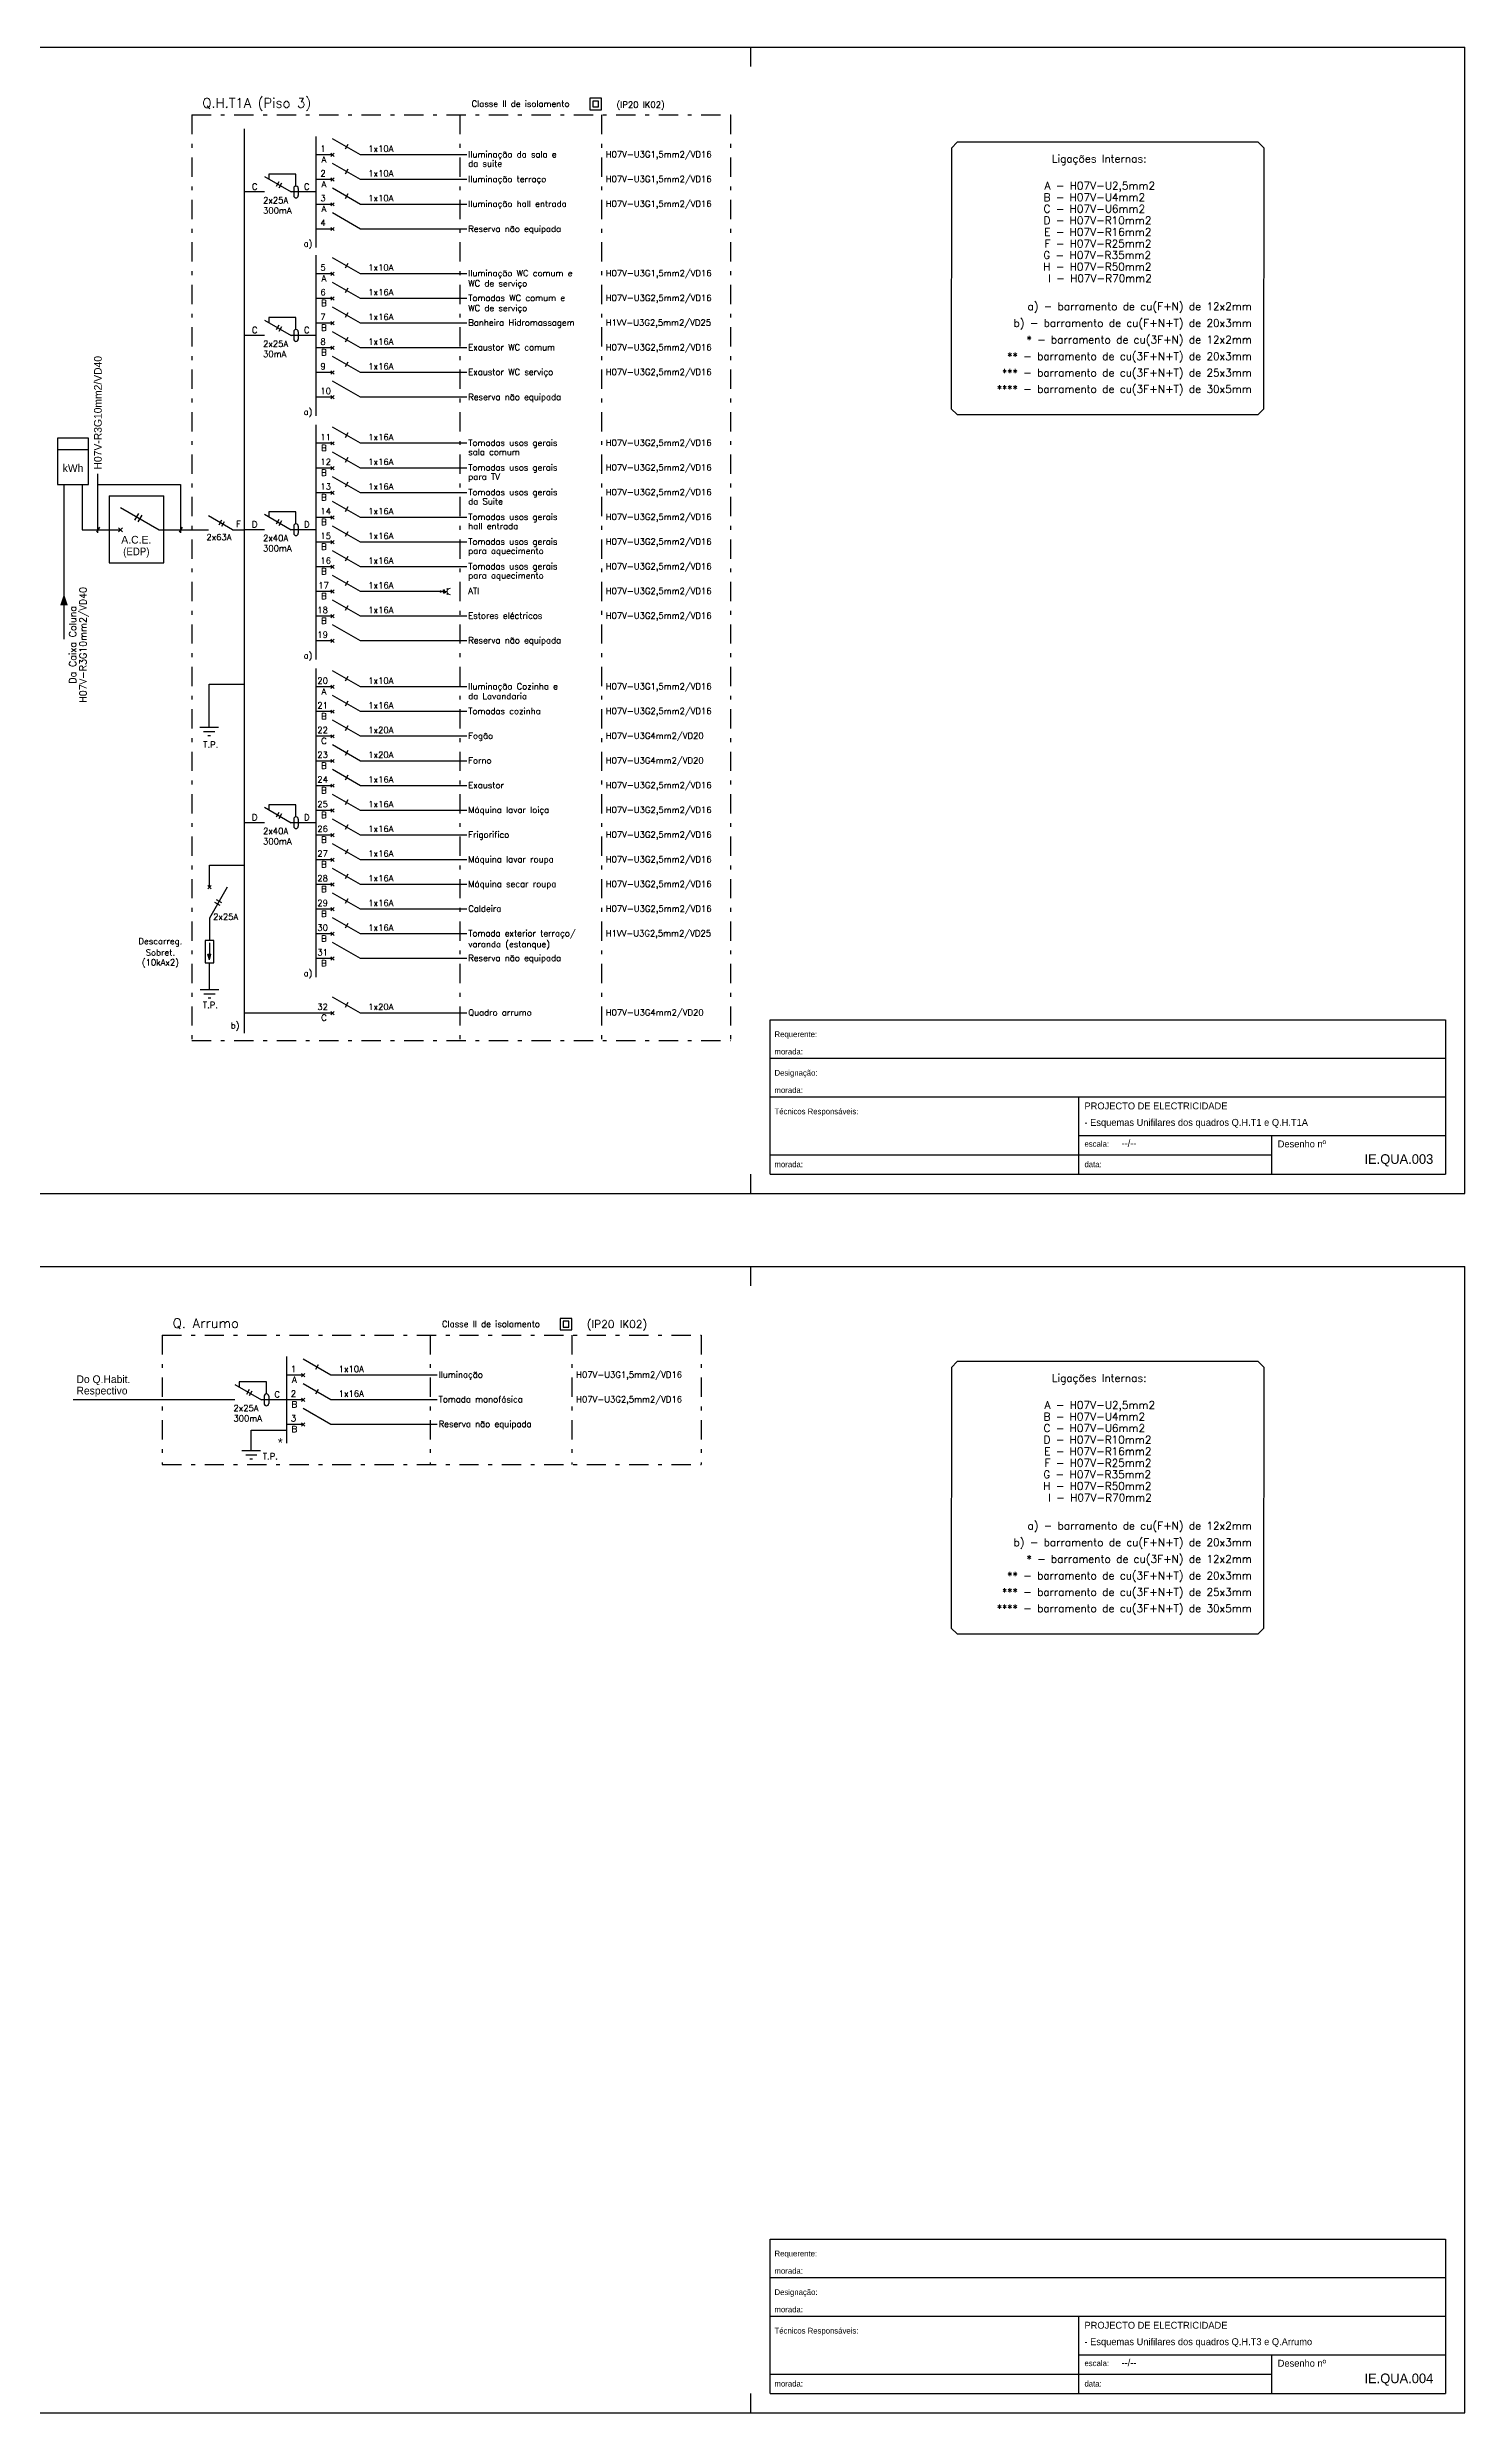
# Model space of a CAD drawing. Header units: millimetres. Extents: x 145 to 60311, y -8355 to 8851.
# Drawn here: x 362.7 to 399.4, y 107.4 to 168.7 of the extents above; entities that cross this region are included whole.
import ezdxf
from ezdxf.enums import TextEntityAlignment as Align
from ezdxf.lldxf.tags import DXFTag

# ---------------------------------------------------------------- set-up
doc = ezdxf.new("R2010")
doc.units = ezdxf.units.MM
doc.linetypes.add('DASHDOT', pattern=[1, 0.5, -0.25, 0, -0.25])
doc.linetypes.add('SOLID_LINE', pattern=[0])
for name, color, linetype in [('Alimentações gerais', 3, 'Continuous'), ('arquitectura', 8, 'Continuous'), ('Esquema', 3, 'Continuous'), ('MALHA', 7, 'Continuous')]:
    doc.layers.add(name, color=color, linetype=linetype)
doc.layers.add('DE-BT-TOMADAS', color=7, linetype='Continuous', lineweight=20, true_color=0x06e0f9)
doc.styles.add('ROMANS', font='romans', dxfattribs={"height": 1.2})
tags = doc.linetypes.add('_DOT___DASH', pattern=[0.670378, 0.352778, -0.176389, 0.0001, -0.141111]).pattern_tags.tags
tags[10:11] = [DXFTag(74, 4), DXFTag(75, 0), DXFTag(340, '0'), DXFTag(46, 1.0), DXFTag(50, 0.0), DXFTag(44, 0.0), DXFTag(45, 0.0)]
tags[8:9] = [DXFTag(74, 4), DXFTag(75, 0), DXFTag(340, '0'), DXFTag(46, 1.0), DXFTag(50, 0.0), DXFTag(44, 0.0), DXFTag(45, 0.0)]
tags[6:7] = [DXFTag(74, 4), DXFTag(75, 0), DXFTag(340, '0'), DXFTag(46, 1.0), DXFTag(50, 0.0), DXFTag(44, 0.0), DXFTag(45, 0.0)]
tags[4:5] = [DXFTag(74, 4), DXFTag(75, 0), DXFTag(340, '0'), DXFTag(46, 1.0), DXFTag(50, 0.0), DXFTag(44, 0.0), DXFTag(45, 0.0)]
tags = doc.linetypes.add('DASHED2', pattern=[9.525, 6.35, -3.175]).pattern_tags.tags
tags[6:7] = [DXFTag(74, 4), DXFTag(75, 0), DXFTag(340, '0'), DXFTag(46, 1.0), DXFTag(50, 0.0), DXFTag(44, 0.0), DXFTag(45, 0.0)]
tags[4:5] = [DXFTag(74, 4), DXFTag(75, 0), DXFTag(340, '0'), DXFTag(46, 1.0), DXFTag(50, 0.0), DXFTag(44, 0.0), DXFTag(45, 0.0)]

# ---------------------------------------------------------------- blocks, each defined once
blk = doc.blocks.new('TOMADA')
at = {"layer": 'DE-BT-TOMADAS'}
for p, q in [((-0.088, 0.165), (0.088, 0.165)), ((-0.056, 0.08), (0.031, 0.13)), ((-0.043, 0.059), (0.043, 0.109)), ((0, 0.165), (0, 0.002)), ((0, 0.055), (0.056, 0.087))]:
    blk.add_line(p, q, dxfattribs=at)
at = {"layer": 'DE-BT-TOMADAS', "const_width": 0.0314}
blk.add_lwpolyline([(0, -0.016, 1), (0, 0.016, 1)], format="xyb", close=True, dxfattribs=at)
at = {"layer": 'DE-BT-TOMADAS'}
blk.add_arc((0, 0.253), 0.088, 180, 0, dxfattribs=at)

msp = doc.modelspace()

# ---------------------------------------------------------------- linework, layer by layer
at = {"layer": 'arquitectura', "color": 3, "ltscale": 0.3}
for p, q in [((381.418, 139.493), (381.418, 143.493)), ((381.418, 143.493), (398.918, 143.493)), ((398.918, 143.493), (398.918, 139.493)), ((381.418, 139.493), (398.918, 139.493)), ((381.418, 107.894), (381.418, 111.894)), ((381.418, 111.894), (398.918, 111.894)), ((398.918, 111.894), (398.918, 107.894)), ((381.418, 107.894), (398.918, 107.894))]:
    msp.add_line(p, q, dxfattribs=at)
at = {"layer": 'arquitectura', "color": 1, "ltscale": 0.3}
for p, q in [((381.418, 142.493), (398.918, 142.493)), ((381.418, 141.493), (398.918, 141.493)), ((389.418, 139.493), (389.418, 141.493)), ((389.418, 140.493), (398.918, 140.493)), ((394.418, 139.493), (394.418, 140.493)), ((381.418, 139.993), (394.418, 139.993)), ((381.418, 110.894), (398.918, 110.894)), ((381.418, 109.894), (398.918, 109.894)), ((389.418, 107.894), (389.418, 109.894)), ((389.418, 108.894), (398.918, 108.894)), ((394.418, 107.894), (394.418, 108.894)), ((381.418, 108.394), (394.418, 108.394))]:
    msp.add_line(p, q, dxfattribs=at)
at = {"layer": 'Esquema', "color": 3, "linetype": 'Continuous'}
for p, q in [((376.744, 167.375), (376.744, 167.075)), ((377.044, 167.375), (376.744, 167.375)), ((377.044, 167.075), (377.044, 167.375)), ((376.744, 167.075), (377.044, 167.075)), ((376.819, 167.3), (376.819, 167.15)), ((376.969, 167.3), (376.819, 167.3)), ((376.819, 167.15), (376.969, 167.15)), ((376.969, 167.15), (376.969, 167.3)), ((386.117, 166.083), (386.267, 166.233)), ((394.069, 166.233), (386.267, 166.233)), ((394.069, 166.233), (394.219, 166.083)), ((386.117, 166.083), (386.113, 159.325)), ((394.216, 159.325), (394.219, 166.083)), ((386.113, 159.325), (386.263, 159.175)), ((386.263, 159.175), (394.066, 159.175)), ((394.216, 159.325), (394.066, 159.175)), ((365.045, 156.615), (364.945, 156.442)), ((365.132, 156.565), (365.032, 156.392)), ((364.635, 156.137), (364.529, 156.243)), ((364.529, 156.137), (364.635, 156.243)), ((366.885, 147.499), (367.798, 147.499)), ((366.885, 146.926), (366.885, 147.499)), ((366.843, 146.883), (366.928, 146.968)), ((366.843, 146.968), (366.928, 146.883)), ((367.347, 146.926), (366.885, 146.126)), ((367.165, 146.451), (367.027, 146.531)), ((367.205, 146.52), (367.067, 146.6)), ((366.885, 146.126), (366.885, 145.548)), ((366.772, 145.548), (366.772, 144.968)), ((366.999, 145.548), (366.772, 145.548)), ((366.885, 145.483), (366.885, 145.195)), ((366.999, 144.968), (366.999, 145.548)), ((366.772, 144.968), (366.999, 144.968)), ((366.845, 145.195), (366.925, 145.195)), ((366.885, 145.046), (366.845, 145.195)), ((366.885, 145.046), (366.925, 145.195)), ((375.977, 135.753), (375.977, 135.453)), ((376.277, 135.753), (375.977, 135.753)), ((376.052, 135.678), (376.052, 135.528)), ((376.202, 135.678), (376.052, 135.678)), ((376.052, 135.528), (376.202, 135.528)), ((376.202, 135.528), (376.202, 135.678)), ((376.277, 135.453), (376.277, 135.753)), ((375.977, 135.453), (376.277, 135.453)), ((386.117, 134.484), (386.113, 127.727)), ((386.117, 134.484), (386.267, 134.634)), ((394.069, 134.634), (386.267, 134.634)), ((394.069, 134.634), (394.219, 134.484)), ((394.216, 127.727), (394.219, 134.484)), ((386.113, 127.727), (386.263, 127.577)), ((386.263, 127.577), (394.066, 127.577)), ((394.216, 127.727), (394.066, 127.577))]:
    msp.add_line(p, q, dxfattribs=at)
at = {"layer": 'Esquema', "color": 7, "linetype": 'DASHDOT'}
for p, q in [((366.43, 166.939), (380.392, 166.939)), ((366.43, 166.939), (366.43, 142.957)), ((373.374, 166.939), (373.374, 142.957)), ((377.047, 166.939), (377.047, 142.957)), ((380.392, 166.939), (380.392, 142.957)), ((366.43, 142.957), (380.392, 142.957)), ((365.663, 135.318), (379.626, 135.318)), ((365.663, 135.318), (365.663, 131.966)), ((372.607, 135.318), (372.607, 131.966)), ((376.28, 135.318), (376.28, 131.966)), ((379.626, 135.318), (379.626, 131.966)), ((365.663, 131.966), (379.626, 131.966))]:
    msp.add_line(p, q, dxfattribs=at)
at = {"layer": 'Esquema', "color": 6}
for p, q in [((367.798, 143.148), (367.798, 166.584)), ((369.647, 166.383), (369.647, 163.503)), ((369.647, 163.304), (369.647, 159.144)), ((369.647, 158.91), (369.647, 152.83)), ((369.647, 152.597), (369.647, 144.597)), ((368.88, 134.762), (368.88, 132.522))]:
    msp.add_line(p, q, dxfattribs=at)
at = {"layer": 'Esquema', "color": 3, "linetype": 'SOLID_LINE'}
for p, q in [((370.798, 165.903), (370.078, 166.319)), ((370.474, 166.173), (370.402, 166.049)), ((370.078, 165.903), (369.647, 165.903)), ((370.035, 165.861), (370.12, 165.946)), ((370.035, 165.946), (370.12, 165.861)), ((370.798, 165.263), (370.078, 165.679)), ((370.474, 165.533), (370.402, 165.409)), ((373.555, 165.903), (370.798, 165.903)), ((368.311, 164.943), (367.798, 164.943)), ((368.311, 165.343), (369.004, 164.943)), ((369.129, 165.407), (368.426, 165.407)), ((368.426, 165.407), (368.426, 165.277)), ((368.685, 165.21), (368.613, 165.086)), ((368.754, 165.17), (368.682, 165.046)), ((369.647, 164.943), (369.004, 164.943)), ((369.069, 165.035), (369.069, 164.851)), ((369.129, 165.095), (369.129, 165.407)), ((369.189, 165.035), (369.189, 164.851)), ((370.078, 165.263), (369.647, 165.263)), ((370.035, 165.221), (370.12, 165.306)), ((370.035, 165.306), (370.12, 165.221)), ((370.798, 164.623), (370.078, 165.039)), ((370.474, 164.893), (370.402, 164.769)), ((373.555, 165.263), (370.798, 165.263)), ((370.078, 164.623), (369.647, 164.623)), ((370.035, 164.581), (370.12, 164.666)), ((370.035, 164.666), (370.12, 164.581)), ((373.555, 164.623), (370.798, 164.623)), ((370.798, 162.824), (370.078, 163.24)), ((370.474, 163.094), (370.402, 162.97)), ((370.078, 162.824), (369.647, 162.824)), ((370.035, 162.867), (370.12, 162.782)), ((370.035, 162.782), (370.12, 162.867)), ((370.798, 162.184), (370.078, 162.6)), ((370.474, 162.454), (370.402, 162.33)), ((373.555, 162.824), (370.798, 162.824)), ((370.078, 162.184), (369.647, 162.184)), ((370.035, 162.142), (370.12, 162.227)), ((370.035, 162.227), (370.12, 162.142)), ((370.798, 161.544), (370.078, 161.96)), ((373.555, 162.184), (370.798, 162.184)), ((368.311, 161.224), (367.798, 161.224)), ((368.311, 161.624), (369.004, 161.224)), ((369.129, 161.688), (368.426, 161.688)), ((368.426, 161.688), (368.426, 161.558)), ((368.685, 161.492), (368.613, 161.367)), ((368.754, 161.452), (368.682, 161.327)), ((369.647, 161.224), (369.004, 161.224)), ((369.069, 161.316), (369.069, 161.132)), ((369.129, 161.376), (369.129, 161.688)), ((369.189, 161.316), (369.189, 161.132)), ((370.078, 161.544), (369.647, 161.544)), ((370.035, 161.587), (370.12, 161.502)), ((370.035, 161.502), (370.12, 161.587)), ((370.798, 160.904), (370.078, 161.32)), ((370.474, 161.814), (370.402, 161.69)), ((373.555, 161.544), (370.798, 161.544)), ((370.078, 160.904), (369.647, 160.904)), ((370.035, 160.862), (370.12, 160.947)), ((370.035, 160.947), (370.12, 160.862)), ((370.798, 160.264), (370.078, 160.68)), ((370.474, 161.174), (370.402, 161.05)), ((373.555, 160.904), (370.798, 160.904)), ((370.078, 160.264), (369.647, 160.264)), ((370.035, 160.222), (370.12, 160.307)), ((370.035, 160.307), (370.12, 160.222)), ((370.474, 160.534), (370.402, 160.41)), ((373.555, 160.264), (370.798, 160.264)), ((370.798, 158.43), (370.078, 158.845)), ((370.078, 158.43), (369.647, 158.43)), ((370.035, 158.387), (370.12, 158.472)), ((370.035, 158.472), (370.12, 158.387)), ((370.798, 157.79), (370.078, 158.205)), ((370.474, 158.7), (370.402, 158.575)), ((373.555, 158.43), (370.798, 158.43)), ((370.078, 157.79), (369.647, 157.79)), ((370.035, 157.747), (370.12, 157.832)), ((370.035, 157.832), (370.12, 157.747)), ((370.798, 157.15), (370.078, 157.565)), ((370.474, 158.06), (370.402, 157.935)), ((373.555, 157.79), (370.798, 157.79)), ((370.078, 157.15), (369.647, 157.15)), ((370.035, 157.192), (370.12, 157.107)), ((370.035, 157.107), (370.12, 157.192)), ((370.798, 156.51), (370.078, 156.925)), ((370.474, 157.42), (370.402, 157.295)), ((373.555, 157.15), (370.798, 157.15)), ((367.198, 156.437), (367.126, 156.312)), ((367.267, 156.397), (367.195, 156.272)), ((368.311, 156.59), (369.004, 156.19)), ((369.129, 156.653), (368.426, 156.653)), ((368.426, 156.653), (368.426, 156.523)), ((368.685, 156.457), (368.613, 156.332)), ((368.754, 156.417), (368.682, 156.292)), ((369.129, 156.341), (369.129, 156.653)), ((370.078, 156.51), (369.647, 156.51)), ((370.035, 156.552), (370.12, 156.467)), ((370.035, 156.467), (370.12, 156.552)), ((370.474, 156.78), (370.402, 156.655)), ((373.555, 156.51), (370.798, 156.51)), ((368.311, 156.19), (367.798, 156.19)), ((369.647, 156.19), (369.004, 156.19)), ((369.069, 156.281), (369.069, 156.098)), ((369.189, 156.281), (369.189, 156.098)), ((370.078, 155.87), (369.647, 155.87)), ((370.035, 155.912), (370.12, 155.827)), ((370.035, 155.827), (370.12, 155.912)), ((370.798, 155.87), (370.078, 156.285)), ((370.474, 156.14), (370.402, 156.015)), ((373.555, 155.87), (370.798, 155.87)), ((370.078, 155.23), (369.647, 155.23)), ((370.035, 155.272), (370.12, 155.187)), ((370.035, 155.187), (370.12, 155.272)), ((370.798, 155.23), (370.078, 155.645)), ((370.474, 155.5), (370.402, 155.375)), ((373.555, 155.23), (370.798, 155.23)), ((370.078, 154.59), (369.647, 154.59)), ((370.035, 154.547), (370.12, 154.632)), ((370.035, 154.632), (370.12, 154.547)), ((370.798, 154.59), (370.078, 155.005)), ((370.474, 154.86), (370.402, 154.735)), ((372.878, 154.59), (370.798, 154.59)), ((370.078, 153.95), (369.647, 153.95)), ((370.035, 153.992), (370.12, 153.907)), ((370.035, 153.907), (370.12, 153.992)), ((370.798, 153.95), (370.078, 154.365)), ((370.474, 154.22), (370.402, 154.095)), ((373.555, 153.95), (370.798, 153.95)), ((370.078, 152.117), (369.647, 152.117)), ((370.035, 152.159), (370.12, 152.075)), ((370.035, 152.075), (370.12, 152.159)), ((370.798, 152.117), (370.078, 152.533)), ((370.474, 152.387), (370.402, 152.262)), ((373.555, 152.117), (370.798, 152.117)), ((370.078, 151.477), (369.647, 151.477)), ((370.035, 151.519), (370.12, 151.435)), ((370.035, 151.435), (370.12, 151.519)), ((370.798, 151.477), (370.078, 151.893)), ((370.474, 151.747), (370.402, 151.622)), ((373.555, 151.477), (370.798, 151.477)), ((370.078, 150.837), (369.647, 150.837)), ((370.035, 150.795), (370.12, 150.879)), ((370.035, 150.879), (370.12, 150.795)), ((370.798, 150.837), (370.078, 151.253)), ((370.474, 151.107), (370.402, 150.982)), ((373.555, 150.837), (370.798, 150.837)), ((370.078, 150.197), (369.647, 150.197)), ((370.035, 150.155), (370.12, 150.239)), ((370.035, 150.239), (370.12, 150.155)), ((370.798, 150.197), (370.078, 150.613)), ((370.474, 150.467), (370.402, 150.342)), ((373.555, 150.197), (370.798, 150.197)), ((370.035, 149.515), (370.12, 149.599)), ((370.035, 149.599), (370.12, 149.515)), ((370.798, 149.557), (370.078, 149.973)), ((370.474, 149.827), (370.402, 149.702)), ((368.311, 148.997), (369.004, 148.597)), ((369.129, 149.061), (368.426, 149.061)), ((368.426, 149.061), (368.426, 148.931)), ((369.129, 148.749), (369.129, 149.061)), ((370.078, 149.557), (369.647, 149.557)), ((370.035, 148.875), (370.12, 148.959)), ((370.035, 148.959), (370.12, 148.875)), ((370.798, 148.917), (370.078, 149.333)), ((370.474, 149.187), (370.402, 149.062)), ((373.555, 149.557), (370.798, 149.557)), ((368.311, 148.597), (367.798, 148.597)), ((368.685, 148.864), (368.613, 148.74)), ((368.754, 148.824), (368.682, 148.7)), ((369.647, 148.597), (369.004, 148.597)), ((369.069, 148.689), (369.069, 148.505)), ((369.189, 148.689), (369.189, 148.505)), ((370.078, 148.917), (369.647, 148.917)), ((370.798, 148.277), (370.078, 148.693)), ((370.474, 148.547), (370.402, 148.422)), ((373.555, 148.917), (370.798, 148.917)), ((370.078, 148.277), (369.647, 148.277)), ((370.035, 148.235), (370.12, 148.319)), ((370.035, 148.319), (370.12, 148.235)), ((370.798, 147.637), (370.078, 148.053)), ((370.474, 147.907), (370.402, 147.782)), ((373.555, 148.277), (370.798, 148.277)), ((370.078, 147.637), (369.647, 147.637)), ((370.035, 147.679), (370.12, 147.595)), ((370.035, 147.595), (370.12, 147.679)), ((370.798, 146.997), (370.078, 147.413)), ((370.474, 147.267), (370.402, 147.142)), ((373.555, 147.637), (370.798, 147.637)), ((370.078, 146.997), (369.647, 146.997)), ((370.035, 146.955), (370.12, 147.039)), ((370.035, 147.039), (370.12, 146.955)), ((370.798, 146.357), (370.078, 146.773)), ((370.474, 146.627), (370.402, 146.502)), ((373.555, 146.997), (370.798, 146.997)), ((370.078, 146.357), (369.647, 146.357)), ((370.035, 146.315), (370.12, 146.399)), ((370.035, 146.399), (370.12, 146.315)), ((370.798, 145.717), (370.078, 146.133)), ((370.474, 145.987), (370.402, 145.862)), ((373.555, 146.357), (370.798, 146.357)), ((370.078, 145.717), (369.647, 145.717)), ((370.035, 145.675), (370.12, 145.759)), ((370.035, 145.759), (370.12, 145.675)), ((373.555, 145.717), (370.798, 145.717)), ((370.078, 145.077), (369.647, 145.077)), ((370.035, 145.035), (370.12, 145.119)), ((370.035, 145.119), (370.12, 145.035)), ((370.798, 143.666), (370.078, 144.081)), ((370.078, 143.666), (367.798, 143.666)), ((370.035, 143.623), (370.12, 143.708)), ((370.035, 143.708), (370.12, 143.623)), ((370.474, 143.936), (370.402, 143.811)), ((373.555, 143.666), (370.798, 143.666))]:
    msp.add_line(p, q, dxfattribs=at)
at = {"layer": 'Esquema', "color": 3, "linetype": 'DASHED2'}
for p, q in [((370.798, 163.983), (370.078, 164.399)), ((370.078, 163.983), (369.647, 163.983)), ((370.035, 164.026), (370.12, 163.941)), ((370.035, 163.941), (370.12, 164.026)), ((373.555, 163.983), (370.798, 163.983)), ((370.798, 159.624), (370.078, 160.04)), ((370.078, 159.624), (369.647, 159.624)), ((370.035, 159.667), (370.12, 159.582)), ((370.035, 159.582), (370.12, 159.667)), ((373.555, 159.624), (370.798, 159.624)), ((370.078, 153.31), (369.647, 153.31)), ((370.035, 153.352), (370.12, 153.267)), ((370.035, 153.267), (370.12, 153.352)), ((370.798, 153.31), (370.078, 153.725)), ((373.555, 153.31), (370.798, 153.31)), ((366.877, 152.188), (367.798, 152.188)), ((366.877, 151.073), (366.877, 152.188)), ((370.798, 145.077), (370.078, 145.493)), ((366.885, 144.275), (366.885, 144.968)), ((373.555, 145.077), (370.798, 145.077)), ((370.031, 133.002), (369.311, 133.417)), ((367.967, 132.852), (368.88, 132.852)), ((367.967, 132.328), (367.967, 132.852)), ((372.788, 133.002), (370.031, 133.002))]:
    msp.add_line(p, q, dxfattribs=at)
at = {"layer": 'Esquema', "color": 3}
for p, q in [((362.95, 158.562), (362.95, 157.362)), ((363.75, 158.562), (362.95, 158.562)), ((363.75, 158.262), (362.95, 158.262)), ((363.75, 157.362), (363.75, 158.562)), ((362.95, 157.362), (363.75, 157.362))]:
    msp.add_line(p, q, dxfattribs=at)
at = {"layer": 'Esquema', "color": 7}
for p, q in [((363.995, 156.108), (363.995, 157.641)), ((363.995, 157.363), (366.138, 157.363)), ((366.138, 157.363), (366.138, 156.108))]:
    msp.add_line(p, q, dxfattribs=at)
at = {"layer": 'Esquema', "color": 4, "linetype": 'Continuous'}
for p, q in [((363.116, 157.362), (363.116, 153.357)), ((363.583, 157.362), (363.583, 156.19)), ((364.582, 156.767), (365.582, 156.19)), ((367.482, 156.19), (366.858, 156.55)), ((363.583, 156.19), (364.582, 156.19)), ((365.582, 156.19), (366.858, 156.19)), ((367.482, 156.19), (367.798, 156.19)), ((366.637, 151.073), (367.117, 151.073)), ((366.734, 150.963), (367.022, 150.963)), ((366.845, 150.854), (366.913, 150.854)), ((366.645, 144.275), (367.125, 144.275)), ((366.743, 144.165), (367.031, 144.165)), ((366.854, 144.056), (366.922, 144.056)), ((367.544, 133.642), (363.358, 133.642)), ((368.88, 133.642), (368.237, 133.642)), ((367.727, 132.328), (368.207, 132.328)), ((367.825, 132.218), (368.113, 132.218)), ((367.936, 132.109), (368.004, 132.109))]:
    msp.add_line(p, q, dxfattribs=at)
at = {"layer": 'Esquema', "color": 7, "linetype": '_DOT___DASH'}
for p, q in [((364.287, 157.065), (364.287, 155.332)), ((364.287, 157.065), (365.704, 157.065)), ((365.704, 155.332), (365.704, 157.065)), ((364.287, 155.332), (365.704, 155.332))]:
    msp.add_line(p, q, dxfattribs=at)
at = {"layer": 'Esquema', "color": 7, "linetype": 'Continuous'}
for p, q in [((364.037, 156.255), (363.962, 156.125)), ((366.175, 156.255), (366.1, 156.125))]:
    msp.add_line(p, q, dxfattribs=at)
at = {"layer": 'Esquema', "color": 3, "linetype": 'ByBlock'}
for p, q in [((369.311, 134.282), (368.88, 134.282)), ((369.269, 134.239), (369.354, 134.324)), ((369.269, 134.324), (369.354, 134.239)), ((370.031, 134.282), (369.311, 134.697)), ((369.707, 134.552), (369.635, 134.427)), ((372.788, 134.282), (370.031, 134.282)), ((367.544, 134.042), (368.237, 133.642)), ((367.659, 134.105), (367.659, 133.975)), ((368.362, 134.105), (367.659, 134.105)), ((367.918, 133.909), (367.846, 133.784)), ((367.987, 133.869), (367.915, 133.744)), ((368.302, 133.734), (368.302, 133.55)), ((368.362, 133.794), (368.362, 134.105)), ((368.422, 133.734), (368.422, 133.55)), ((369.311, 133.642), (368.88, 133.642)), ((369.269, 133.684), (369.354, 133.599)), ((369.269, 133.599), (369.354, 133.684)), ((370.031, 133.642), (369.311, 134.057)), ((369.707, 133.912), (369.635, 133.787)), ((372.788, 133.642), (370.031, 133.642)), ((369.269, 133.044), (369.354, 132.959)), ((369.269, 132.959), (369.354, 133.044)), ((369.311, 133.002), (368.88, 133.002))]:
    msp.add_line(p, q, dxfattribs=at)
at = {"layer": 'Esquema', "color": 3, "linetype": 'Continuous', "flags": 128}
msp.add_lwpolyline([(363.116, 154.228, 0.2, 0, 0), (363.116, 154.528, 0, 0, 0)], format="xyseb", dxfattribs=at)
at = {"layer": 'Esquema', "color": 3, "linetype": 'SOLID_LINE'}
for centre, start, end in [((369.129, 165.035), 0, 180.00001), ((369.129, 164.851), 180.00001, 0), ((369.129, 161.316), 0, 180.00001), ((369.129, 161.132), 180.00001, 0), ((369.129, 156.281), 0, 180.00001), ((369.129, 156.098), 180.00001, 0), ((369.129, 148.689), 0, 180.00001), ((369.129, 148.505), 180.00001, 0)]:
    msp.add_arc(centre, 0.06, start, end, dxfattribs=at)
at = {"layer": 'Esquema', "color": 3, "linetype": 'ByBlock'}
for centre, start, end in [((368.362, 133.734), 0, 180.00001), ((368.362, 133.55), 180.00001, 0)]:
    msp.add_arc(centre, 0.06, start, end, dxfattribs=at)
at = {"layer": 'Esquema', "color": 3}
msp.add_solid([(366.885, 145.046), (366.845, 145.195), (366.925, 145.195)], dxfattribs=at)
at = {"layer": 'MALHA', "color": 3}
for p, q in [((341.418, 168.693), (399.418, 168.693)), ((380.918, 168.193), (380.918, 168.693)), ((399.418, 138.993), (399.418, 168.693)), ((380.918, 138.993), (380.918, 139.493)), ((341.418, 138.993), (399.418, 138.993)), ((341.418, 137.094), (399.418, 137.094)), ((380.918, 136.594), (380.918, 137.094)), ((399.418, 107.394), (399.418, 137.094)), ((380.918, 107.394), (380.918, 107.894)), ((341.418, 107.394), (399.418, 107.394))]:
    msp.add_line(p, q, dxfattribs=at)

# ---------------------------------------------------------------- block references
at = {"layer": 'Esquema', "color": 5, "linetype": 'Continuous', "rotation": 270}
msp.add_blockref('TOMADA', (372.878, 154.59), dxfattribs=at)

# ---------------------------------------------------------------- texts
at = {"layer": 'Alimentações gerais', "color": 4, "ltscale": 0.3}
for s, p in [('- Esquemas Unifilares dos quadros Q.H.T1 e Q.H.T1A', (389.564, 140.742)), ('- Esquemas Unifilares dos quadros Q.H.T3 e Q.Arrumo', (389.564, 109.144))]:
    msp.add_text(s, height=0.18, dxfattribs=at).set_placement(p)
for s, p in [('IE.QUA.003', (398.604, 139.757)), ('IE.QUA.004', (398.604, 108.159))]:
    msp.add_text(s, height=0.25, dxfattribs=at).set_placement(p, align=Align.RIGHT)
at = {"layer": 'arquitectura', "color": 2, "ltscale": 0.3}
for s, p in [('Requerente:', (381.531, 143.042)), ('morada:', (381.531, 142.593)), ('morada:', (381.531, 141.593)), ('Designação:', (381.531, 142.042)), ('Técnicos Responsáveis:', (381.531, 141.042)), ('morada:', (381.531, 139.67)), ('escala:', (389.564, 140.2)), ('data:', (389.564, 139.67)), ('Requerente:', (381.531, 111.444)), ('morada:', (381.531, 110.995)), ('Designação:', (381.531, 110.444)), ('morada:', (381.531, 109.995)), ('Técnicos Responsáveis:', (381.531, 109.444)), ('escala:', (389.564, 108.601)), ('morada:', (381.531, 108.072)), ('data:', (389.564, 108.072))]:
    msp.add_text(s, height=0.15, dxfattribs=at).set_placement(p)
at = {"layer": 'arquitectura', "color": 3, "ltscale": 0.3}
for s, p in [('PROJECTO DE ELECTRICIDADE', (389.564, 141.169)), ('--/--', (390.524, 140.2)), ('Desenho nº', (394.572, 140.184)), ('PROJECTO DE ELECTRICIDADE', (389.564, 109.57)), ('--/--', (390.524, 108.601)), ('Desenho nº', (394.572, 108.586))]:
    msp.add_text(s, height=0.18, dxfattribs=at).set_placement(p)
at = {"layer": 'Esquema', "color": 4, "linetype": 'ByBlock', "style": 'ROMANS'}
for s, p in [('Q.H.T1A (Piso 3)', (366.702, 167.126)), ('Q. Arrumo', (365.935, 135.504))]:
    msp.add_text(s, height=0.25, dxfattribs=at).set_placement(p)
at = {"layer": 'Esquema', "color": 3, "linetype": 'ByBlock', "style": 'ROMANS'}
for s, height, p in [('Classe II de isolamento', 0.16, (373.68, 167.15)), ('(IP20 IK02)', 0.16, (377.437, 167.126)), ('1', 0.16, (369.762, 165.985)), ('1x10A', 0.16, (371.003, 165.985)), ('da suite', 0.16, (373.593, 165.598)), ('Iluminação da sala e', 0.16, (373.593, 165.838)), ('H07V-U3G1,5mm2/VD16', 0.16, (377.157, 165.838)), ('Ligações Internas:', 0.2, (388.717, 165.707)), ('2', 0.16, (369.762, 165.345)), ('1x10A', 0.16, (371.003, 165.345)), ('Iluminação terraço', 0.16, (373.593, 165.198)), ('H07V-U3G1,5mm2/VD16', 0.16, (377.157, 165.198)), ('A - H07V-U2,5mm2', 0.2, (388.529, 165.007)), ('B - H07V-U4mm2', 0.2, (388.503, 164.707)), ('2x25A', 0.16, (368.275, 164.649)), ('300mA', 0.16, (368.275, 164.383)), ('3', 0.16, (369.762, 164.705)), ('1x10A', 0.16, (371.003, 164.705)), ('Iluminação hall entrada', 0.16, (373.593, 164.558)), ('H07V-U3G1,5mm2/VD16', 0.16, (377.157, 164.558)), ('C - H07V-U6mm2', 0.2, (388.503, 164.407)), ('D - H07V-R10mm2', 0.2, (388.503, 164.107)), ('4', 0.16, (369.762, 164.065)), ('Reserva não equipada', 0.16, (373.593, 163.909)), ('E - H07V-R16mm2', 0.2, (388.52, 163.807)), ('F - H07V-R25mm2', 0.2, (388.529, 163.507)), ('5', 0.16, (369.762, 162.906)), ('1x10A', 0.16, (371.003, 162.906)), ('G - H07V-R35mm2', 0.2, (388.498, 163.207)), ('H - H07V-R50mm2', 0.2, (388.495, 162.907)), ('WC de serviço', 0.16, (373.593, 162.494)), ('Iluminação WC comum e', 0.16, (373.593, 162.759)), ('H07V-U3G1,5mm2/VD16', 0.16, (377.157, 162.759)), ('I - H07V-R70mm2', 0.2, (388.625, 162.607)), ('6', 0.16, (369.762, 162.266)), ('1x16A', 0.16, (371.003, 162.266)), ('Tomadas WC comum e', 0.16, (373.593, 162.119)), ('WC de serviço', 0.16, (373.593, 161.854)), ('H07V-U3G2,5mm2/VD16', 0.16, (377.157, 162.119)), ('7', 0.16, (369.762, 161.626)), ('1x16A', 0.16, (371.003, 161.626)), ('Banheira Hidromassagem', 0.16, (373.593, 161.479)), ('H1VV-U3G2,5mm2/VD25', 0.16, (377.157, 161.479)), ('2x25A', 0.16, (368.275, 160.93)), ('30mA', 0.16, (368.275, 160.664)), ('8', 0.16, (369.762, 160.986)), ('1x16A', 0.16, (371.003, 160.986)), ('Exaustor WC comum', 0.16, (373.593, 160.839)), ('H07V-U3G2,5mm2/VD16', 0.16, (377.157, 160.839)), ('9', 0.16, (369.762, 160.346)), ('1x16A', 0.16, (371.003, 160.346)), ('Exaustor WC serviço', 0.16, (373.593, 160.199)), ('H07V-U3G2,5mm2/VD16', 0.16, (377.157, 160.199)), ('10', 0.16, (369.762, 159.706)), ('Reserva não equipada', 0.16, (373.593, 159.55)), ('11', 0.16, (369.762, 158.511)), ('1x16A', 0.16, (371.003, 158.511)), ('Tomadas usos gerais', 0.16, (373.593, 158.364)), ('sala comum', 0.16, (373.593, 158.124)), ('H07V-U3G2,5mm2/VD16', 0.16, (377.157, 158.364)), ('12', 0.16, (369.762, 157.871)), ('1x16A', 0.16, (371.003, 157.871)), ('Tomadas usos gerais', 0.16, (373.593, 157.724)), ('para TV', 0.16, (373.593, 157.484)), ('H07V-U3G2,5mm2/VD16', 0.16, (377.157, 157.724)), ('13', 0.16, (369.762, 157.231)), ('1x16A', 0.16, (371.003, 157.231)), ('Tomadas usos gerais', 0.16, (373.593, 157.084)), ('da Suite', 0.16, (373.593, 156.844)), ('H07V-U3G2,5mm2/VD16', 0.16, (377.157, 157.084)), ('14', 0.16, (369.762, 156.591)), ('1x16A', 0.16, (371.003, 156.591)), ('Tomadas usos gerais', 0.16, (373.593, 156.444)), ('hall entrada', 0.16, (373.593, 156.204)), ('H07V-U3G2,5mm2/VD16', 0.16, (377.157, 156.444)), ('2x63A', 0.16, (366.807, 155.919)), ('2x40A', 0.16, (368.275, 155.896)), ('300mA', 0.16, (368.275, 155.629)), ('15', 0.16, (369.762, 155.951)), ('1x16A', 0.16, (371.003, 155.951)), ('Tomadas usos gerais', 0.16, (373.593, 155.804)), ('para aquecimento', 0.16, (373.593, 155.564)), ('H07V-U3G2,5mm2/VD16', 0.16, (377.157, 155.804)), ('16', 0.16, (369.762, 155.311)), ('1x16A', 0.16, (371.003, 155.311)), ('Tomadas usos gerais', 0.16, (373.593, 155.164)), ('para aquecimento', 0.16, (373.593, 154.924)), ('H07V-U3G2,5mm2/VD16', 0.16, (377.157, 155.164)), ('17', 0.16, (369.705, 154.671)), ('1x16A', 0.16, (371.003, 154.671)), ('ATI', 0.16, (373.593, 154.524)), ('H07V-U3G2,5mm2/VD16', 0.16, (377.157, 154.524)), ('18', 0.16, (369.682, 154.031)), ('1x16A', 0.16, (371.003, 154.031)), ('Estores eléctricos', 0.16, (373.593, 153.884)), ('H07V-U3G2,5mm2/VD16', 0.16, (377.157, 153.884)), ('19', 0.16, (369.682, 153.391)), ('Reserva não equipada', 0.16, (373.593, 153.244)), ('20', 0.16, (369.682, 152.199)), ('1x10A', 0.16, (371.003, 152.199)), ('Iluminação Cozinha e ', 0.16, (373.593, 152.051)), ('H07V-U3G1,5mm2/VD16', 0.16, (377.157, 152.051)), ('21', 0.16, (369.682, 151.559)), ('1x16A', 0.16, (371.003, 151.559)), ('Tomadas cozinha', 0.16, (373.593, 151.411)), ('da Lavandaria', 0.16, (373.593, 151.797)), ('H07V-U3G2,5mm2/VD16', 0.16, (377.157, 151.411)), ('22', 0.16, (369.682, 150.919)), ('1x20A', 0.16, (371.003, 150.919)), ('Fogão', 0.16, (373.593, 150.771)), ('H07V-U3G4mm2/VD20', 0.16, (377.157, 150.771)), ('T.P.', 0.16, (366.724, 150.544)), ('23', 0.16, (369.682, 150.279)), ('1x20A', 0.16, (371.003, 150.279)), ('Forno', 0.16, (373.593, 150.131)), ('H07V-U3G4mm2/VD20', 0.16, (377.157, 150.131)), ('24', 0.16, (369.682, 149.639)), ('1x16A', 0.16, (371.003, 149.639)), ('Exaustor', 0.16, (373.593, 149.491)), ('H07V-U3G2,5mm2/VD16', 0.16, (377.157, 149.491)), ('25', 0.16, (369.682, 148.999)), ('1x16A', 0.16, (371.003, 148.999)), ('Máquina lavar loiça', 0.16, (373.593, 148.851)), ('H07V-U3G2,5mm2/VD16', 0.16, (377.157, 148.851)), ('2x40A', 0.16, (368.275, 148.303)), ('26', 0.16, (369.682, 148.359)), ('1x16A', 0.16, (371.003, 148.359)), ('Frigorifico', 0.16, (373.593, 148.211)), ('H07V-U3G2,5mm2/VD16', 0.16, (377.157, 148.211)), ('300mA', 0.16, (368.275, 148.036)), ('27', 0.16, (369.682, 147.719)), ('1x16A', 0.16, (371.003, 147.719)), ('Máquina lavar roupa', 0.16, (373.593, 147.571)), ('H07V-U3G2,5mm2/VD16', 0.16, (377.157, 147.571)), ('28', 0.16, (369.682, 147.079)), ('1x16A', 0.16, (371.003, 147.079)), ('H07V-U3G2,5mm2/VD16', 0.16, (377.157, 146.931)), ('29', 0.16, (369.682, 146.439)), ('1x16A', 0.16, (371.003, 146.439)), ('Máquina secar roupa', 0.16, (373.593, 146.931)), ('30', 0.16, (369.682, 145.799)), ('1x16A', 0.16, (371.003, 145.799)), ('Caldeira', 0.16, (373.593, 146.291)), ('H07V-U3G2,5mm2/VD16', 0.16, (377.157, 146.291)), ('31', 0.16, (369.682, 145.159)), ('Tomada exterior terraço/', 0.16, (373.593, 145.651)), ('varanda (estanque)', 0.16, (373.593, 145.37)), ('H1VV-U3G2,5mm2/VD25', 0.16, (377.157, 145.651)), ('Reserva não equipada', 0.16, (373.593, 145.011)), ('T.P.', 0.16, (366.715, 143.795)), ('32', 0.16, (369.682, 143.747)), ('1x20A', 0.16, (371.003, 143.747)), ('Quadro arrumo', 0.16, (373.593, 143.6)), ('H07V-U3G4mm2/VD20', 0.16, (377.157, 143.6)), ('Classe II de isolamento', 0.16, (372.913, 135.528)), ('(IP20 IK02)', 0.2, (376.67, 135.504)), ('1', 0.16, (368.996, 134.363)), ('1x10A', 0.16, (370.236, 134.363)), ('Iluminação', 0.16, (372.826, 134.216)), ('H07V-U3G1,5mm2/VD16', 0.16, (376.391, 134.216)), ('Ligações Internas:', 0.2, (388.717, 134.109)), ('2', 0.16, (368.996, 133.723)), ('1x16A', 0.16, (370.236, 133.723)), ('Tomada monofásica', 0.16, (372.826, 133.576)), ('H07V-U3G2,5mm2/VD16', 0.16, (376.391, 133.576)), ('2x25A', 0.16, (367.508, 133.348)), ('300mA', 0.16, (367.508, 133.081)), ('3', 0.16, (368.996, 133.083)), ('Reserva não equipada', 0.16, (372.826, 132.936)), ('A - H07V-U2,5mm2', 0.2, (388.529, 133.409)), ('B - H07V-U4mm2', 0.2, (388.503, 133.109)), ('C - H07V-U6mm2', 0.2, (388.503, 132.809)), ('D - H07V-R10mm2', 0.2, (388.503, 132.509)), ('E - H07V-R16mm2', 0.2, (388.52, 132.209)), ('T.P.', 0.16, (368.268, 132.099)), ('G - H07V-R35mm2', 0.2, (388.498, 131.609)), ('F - H07V-R25mm2', 0.2, (388.529, 131.909)), ('H - H07V-R50mm2', 0.2, (388.495, 131.309)), ('I - H07V-R70mm2', 0.2, (388.625, 131.009))]:
    msp.add_text(s, height=height, dxfattribs=at).set_placement(p)
at = {"layer": 'Esquema', "color": 3, "style": 'ROMANS'}
for s, p in [('A', (369.854, 165.785)), ('C', (368.059, 165.083)), ('C', (369.407, 165.083)), ('A', (369.854, 165.145)), ('A', (369.854, 164.505)), ('A', (369.854, 162.706)), ('B', (369.854, 162.066)), ('C', (368.059, 161.365)), ('C', (369.407, 161.365)), ('B', (369.854, 161.426)), ('B', (369.854, 160.786)), ('B', (369.854, 158.311)), ('B', (369.854, 157.671)), ('B', (369.854, 157.031)), ('D', (368.059, 156.33)), ('D', (369.407, 156.33)), ('B', (369.854, 156.391)), ('B', (369.854, 155.751)), ('B', (369.854, 155.111)), ('B', (369.854, 154.471)), ('B', (369.854, 153.831)), ('A', (369.854, 151.998)), ('B', (369.854, 151.358)), ('C', (369.854, 150.718)), ('B', (369.854, 150.078)), ('B', (369.854, 149.438)), ('D', (368.059, 148.737)), ('D', (369.407, 148.737)), ('B', (369.854, 148.798)), ('B', (369.854, 148.158)), ('B', (369.854, 147.518)), ('B', (369.854, 146.878)), ('B', (369.854, 146.238)), ('Descarreg.', (365.615, 145.501)), ('Sobret.', (365.615, 145.234)), ('B', (369.854, 145.598)), ('(10kAx2)', (365.615, 144.967)), ('B', (369.854, 144.958)), ('C', (369.854, 143.547))]:
    msp.add_text(s, height=0.16, dxfattribs=at).set_placement(p, align=Align.MIDDLE)
for s, p in [('a)', (369.327, 163.524)), ('a)', (369.327, 159.165)), ('a)', (369.327, 152.851)), ('2x25A', (366.981, 146.081)), ('a)', (369.327, 144.618)), ('b)', (367.438, 143.262))]:
    msp.add_text(s, height=0.16, dxfattribs=at).set_placement(p)
at = {"layer": 'Esquema', "color": 3, "linetype": 'ByBlock', "style": 'ROMANS'}
for s, p in [('a) - barramento de cu(F+N) de 12x2mm', (393.898, 161.877)), ('b) - barramento de cu(F+N+T) de 20x3mm', (393.898, 161.446)), ('* - barramento de cu(3F+N) de 12x2mm', (393.898, 161.018)), ('** - barramento de cu(3F+N+T) de 20x3mm', (393.898, 160.587)), ('*** - barramento de cu(3F+N+T) de 25x3mm', (393.898, 160.158)), ('**** - barramento de cu(3F+N+T) de 30x5mm', (393.898, 159.736)), ('b) - barramento de cu(F+N+T) de 20x3mm', (393.898, 129.848)), ('a) - barramento de cu(F+N) de 12x2mm', (393.898, 130.279)), ('* - barramento de cu(3F+N) de 12x2mm', (393.898, 129.419)), ('*** - barramento de cu(3F+N+T) de 25x3mm', (393.898, 128.56)), ('** - barramento de cu(3F+N+T) de 20x3mm', (393.898, 128.988)), ('**** - barramento de cu(3F+N+T) de 30x5mm', (393.898, 128.137))]:
    msp.add_text(s, height=0.2, dxfattribs=at).set_placement(p, align=Align.RIGHT)
at = {"layer": 'Esquema', "color": 3}
msp.add_text('H07V-R3G10mm2/VD40', height=0.2, rotation=90, dxfattribs=at).set_placement((364.094, 157.751))
for s, height, p in [('kWh', 0.2, (363.083, 157.688)), ('Do Q.Habit.', 0.2, (363.44, 134.077)), ('Respectivo', 0.2, (363.44, 133.781)), ('*', 0.24, (368.659, 132.413))]:
    msp.add_text(s, height=height, dxfattribs=at).set_placement(p)
at = {"layer": 'Esquema', "color": 3, "linetype": 'ByBlock', "style": 'ROMANS'}
for s, p in [('F', (367.64, 156.339)), ('C', (368.64, 133.782)), ('A', (369.087, 134.163)), ('B', (369.087, 133.523)), ('B', (369.087, 132.883))]:
    msp.add_text(s, height=0.16, dxfattribs=at).set_placement(p, align=Align.MIDDLE)
at = {"layer": 'Esquema', "color": 3}
for s, width, p in [('A.C.E.', 1.009829, (364.991, 155.831)), ('(EDP)', 0.936938, (364.991, 155.528))]:
    msp.add_text(s, height=0.2, dxfattribs=dict(at, width=width)).set_placement(p, align=Align.CENTER)
at = {"layer": 'Esquema', "color": 3, "linetype": 'Continuous', "style": 'ROMANS'}
for s, p in [('H07V-R3G10mm2/VD40', (363.625, 153.207)), ('Da Caixa Coluna', (363.334, 153.207))]:
    msp.add_text(s, height=0.18, rotation=90, dxfattribs=at).set_placement(p, align=Align.MIDDLE)

doc.saveas('drawing.dxf')
